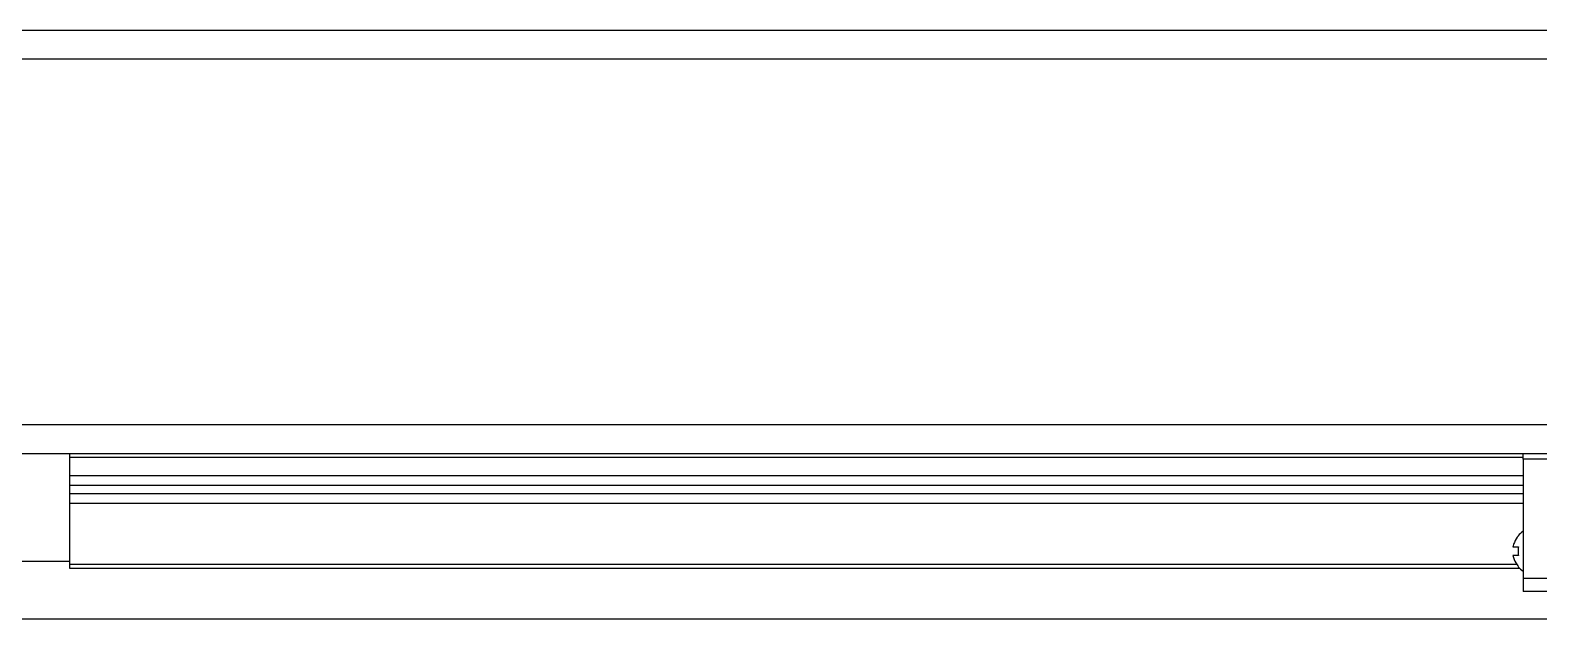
# Model space of a CAD drawing. Header units: millimetres. Extents: x -168 to 836, y 5 to 727.
# Drawn here: x 185.1 to 289.8, y 672.1 to 713 of the extents above; entities that cross this region are included whole.
import ezdxf

# ---------------------------------------------------------------- set-up
doc = ezdxf.new("R2010")
doc.units = ezdxf.units.MM

msp = doc.modelspace()

# ---------------------------------------------------------------- linework, layer by layer
at = {"color": 7, "linetype": 'Continuous', "lineweight": 25}
for p, q in [((128.47, 712.98), (333.16, 712.98)), ((127.88, 685.58), (333.16, 685.58)), ((127.88, 683.58), (288.75, 683.58)), ((187.88, 683.28), (187.88, 683.58)), ((288.75, 683.28), (187.88, 683.28)), ((187.88, 682.03), (187.88, 683.28)), ((288.75, 683.58), (296.55, 683.58)), ((288.75, 683.18), (288.75, 683.58)), ((288.75, 683.18), (288.75, 674.91)), ((296.55, 683.18), (288.75, 683.18)), ((187.88, 682.03), (288.75, 682.03)), ((187.88, 681.38), (187.88, 682.03)), ((187.88, 681.38), (288.75, 681.38)), ((187.88, 680.78), (187.88, 681.38)), ((187.88, 680.78), (288.75, 680.78)), ((187.88, 680.13), (187.88, 680.78)), ((187.88, 680.13), (288.75, 680.13)), ((187.88, 675.88), (187.88, 680.13)), ((288.4, 677.86), (288.43, 677.86)), ((288.05, 677.09), (288.43, 677.09)), ((288.43, 676.48), (288.05, 676.48)), ((157.88, 676.08), (187.88, 676.08)), ((187.88, 675.88), (288.31, 675.88)), ((187.88, 675.58), (187.88, 675.88)), ((288.51, 675.58), (187.88, 675.58)), ((288.43, 675.71), (288.4, 675.71)), ((288.75, 674.91), (296.55, 674.91)), ((288.75, 674.91), (288.75, 673.98)), ((296.55, 673.98), (288.75, 673.98)), ((157.88, 672.08), (295.89, 672.08))]:
    msp.add_line(p, q, dxfattribs=at)
at = {"color": 8, "linetype": 'Continuous', "lineweight": 25}
msp.add_line((128.47, 710.98), (333.16, 710.98), dxfattribs=at)
at = {"color": 7, "linetype": 'Continuous', "lineweight": 25}
for start, end in [(123.0557, 139.3356), (220.6644, 236.9443)]:
    msp.add_arc((289.65, 676.78), 1.65, start, end, dxfattribs=at)
for points, knots in [([(288.43, 677.86), (288.32, 677.71), (288.15, 677.47), (288.08, 677.19), (288.05, 677.09)], [0, 0, 0, 0, 0.6290258, 1, 1, 1, 1]), ([(288.05, 676.48), (288.1, 676.3), (288.18, 676.02), (288.37, 675.79), (288.43, 675.71)], [0, 0, 0, 0, 0.6290253, 1, 1, 1, 1]), ([(288.43, 677.09), (288.41, 676.95), (288.38, 676.74), (288.42, 676.54), (288.43, 676.48)], [0, 0, 0, 0, 0.68462, 1, 1, 1, 1])]:
    msp.add_open_spline(points, degree=3, knots=knots, dxfattribs=at)

doc.saveas('drawing.dxf')
